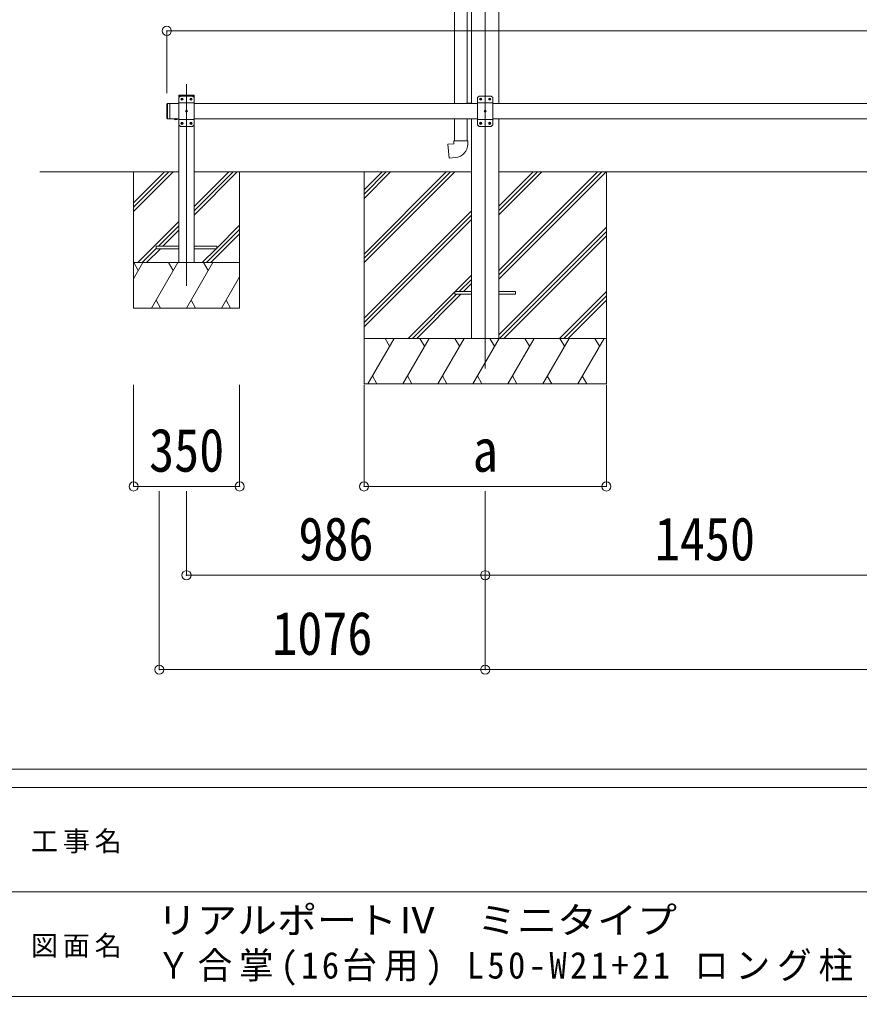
# Model space of a CAD drawing. Units: millimetres at full size, sheet at 1:30. Extents: x -8385 to 8479, y -5853 to 5787.
# Drawn here: x -360 to 2412, y -5853 to -2627 of the extents above; entities that cross this region are included whole.
import ezdxf
from ezdxf.enums import TextEntityAlignment as Align

# ---------------------------------------------------------------- set-up
doc = ezdxf.new("R2010")
doc.units = ezdxf.units.MM
doc.header["$LTSCALE"] = 30
doc.header["$PDMODE"] = 32
doc.header["$PDSIZE"] = 30
for name, color, linetype, lineweight in [('0-0_0', 7, 'Continuous', 9), ('0-1_本体', 4, 'Continuous', 9), ('0-2_部品', 7, 'Continuous', 9), ('0-4_TABLE1', 3, 'Continuous', 9), ('0-5_DIM1', 3, 'Continuous', 9), ('0-8_PARTS2', 2, 'Continuous', 9), ('0-A_寸法', 6, 'Continuous', 9), ('F-0_240', 7, 'Continuous', 9)]:
    doc.layers.add(name, color=color, linetype=linetype, lineweight=lineweight)
doc.styles.add('ＭＳ ゴシック', font='')
doc.styles.get('ＭＳ ゴシック').set_extended_font_data('MS Gothic')

msp = doc.modelspace()

# ---------------------------------------------------------------- linework, layer by layer
at = {"layer": '0-0_0'}
for p, q in [((165.71, -3129.71), (-292.97, -3129.71)), ((15.71, -3129.71), (15.71, -3579.72)), ((15.71, -3232.06), (118.06, -3129.71)), ((15.71, -3246.2), (132.2, -3129.71)), ((15.71, -3260.35), (146.34, -3129.71)), ((1131.51, -3129.71), (215.71, -3129.71)), ((215.71, -3272.48), (358.47, -3129.71)), ((215.71, -3258.34), (344.33, -3129.71)), ((215.71, -3244.2), (330.19, -3129.71)), ((365.71, -3579.72), (365.71, -3129.71)), ((776.71, -3129.71), (776.71, -3829.71)), ((776.71, -3401.21), (1048.21, -3129.71)), ((776.71, -3415.36), (1062.35, -3129.71)), ((776.71, -3429.5), (1076.49, -3129.71)), ((776.71, -3189.08), (836.08, -3129.71)), ((776.71, -3203.23), (850.22, -3129.71)), ((776.71, -3217.37), (864.36, -3129.71)), ((1221.91, -3129.71), (2601.71, -3129.71)), ((1221.91, -3483.78), (1575.97, -3129.71)), ((1221.91, -3455.49), (1547.69, -3129.71)), ((1221.91, -3469.63), (1561.83, -3129.71)), ((1221.91, -3271.64), (1363.84, -3129.71)), ((1221.91, -3257.5), (1349.7, -3129.71)), ((1221.91, -3243.36), (1335.55, -3129.71)), ((1576.71, -3129.71), (1576.71, -3829.71)), ((776.71, -3613.35), (1131.51, -3258.55)), ((776.71, -3627.49), (1131.51, -3272.69)), ((776.71, -3641.63), (1131.51, -3286.83)), ((30.18, -3429.72), (165.71, -3294.19)), ((98.33, -3375.72), (165.71, -3308.34)), ((112.47, -3375.72), (165.71, -3322.48)), ((256.46, -3429.72), (365.71, -3320.47)), ((290.71, -3381.33), (365.71, -3306.33)), ((1221.91, -3667.62), (1576.71, -3312.82)), ((270.6, -3429.72), (365.71, -3334.61)), ((1223.96, -3679.71), (1576.71, -3326.97)), ((1238.1, -3679.71), (1576.71, -3341.11)), ((44.33, -3429.72), (90.71, -3383.34)), ((58.47, -3429.72), (104.47, -3383.72)), ((242.32, -3429.72), (288.32, -3383.72)), ((15.71, -3482.83), (46.37, -3429.71)), ((15.71, -3429.72), (365.71, -3429.72)), ((31.37, -3455.7), (16.37, -3429.72)), ((75.24, -3579.71), (161.84, -3429.71)), ((146.84, -3455.7), (131.84, -3429.72)), ((190.71, -3579.71), (277.31, -3429.72)), ((262.31, -3455.7), (247.31, -3429.71)), ((306.18, -3579.71), (365.71, -3476.61)), ((922.47, -3679.71), (1131.51, -3470.68)), ((1091.11, -3525.21), (1131.51, -3484.82)), ((1105.26, -3525.21), (1131.51, -3498.96)), ((936.61, -3679.71), (1082.11, -3534.21)), ((950.76, -3679.71), (1096.26, -3534.21)), ((1421.95, -3679.71), (1576.71, -3524.96)), ((1436.09, -3679.71), (1576.71, -3539.1)), ((15.71, -3579.72), (365.71, -3579.72)), ((90.24, -3553.74), (105.24, -3579.71)), ((205.71, -3553.73), (220.71, -3579.71)), ((321.18, -3553.73), (336.18, -3579.71)), ((1450.23, -3679.71), (1576.71, -3553.24)), ((1576.71, -3679.71), (776.71, -3679.71)), ((789.41, -3829.71), (876.01, -3679.71)), ((861.01, -3705.7), (846.01, -3679.71)), ((904.88, -3829.71), (991.48, -3679.71)), ((976.48, -3705.7), (961.48, -3679.71)), ((1020.35, -3829.71), (1106.95, -3679.71)), ((1091.95, -3705.7), (1076.95, -3679.71)), ((1135.82, -3829.71), (1222.42, -3679.71)), ((1207.42, -3705.7), (1192.42, -3679.71)), ((1251.29, -3829.71), (1337.89, -3679.71)), ((1322.89, -3705.7), (1307.89, -3679.71)), ((1366.76, -3829.71), (1453.36, -3679.71)), ((1423.36, -3679.71), (1438.36, -3705.69)), ((1482.23, -3829.71), (1568.83, -3679.71)), ((1538.83, -3679.71), (1553.83, -3705.69)), ((804.41, -3803.73), (819.41, -3829.71)), ((919.88, -3803.73), (934.88, -3829.71)), ((1035.35, -3803.73), (1050.35, -3829.71)), ((1150.82, -3803.73), (1165.82, -3829.71)), ((1266.29, -3803.73), (1281.29, -3829.71)), ((1381.76, -3803.73), (1396.76, -3829.71)), ((1497.23, -3803.73), (1512.23, -3829.71)), ((776.71, -3829.71), (1576.71, -3829.71))]:
    msp.add_line(p, q, dxfattribs=at)
at = {"layer": '0-1_本体'}
for p, q in [((1131.71, -503.33), (1131.71, -2904.71)), ((1221.71, -503.33), (1221.71, -2904.71)), ((1131.71, -2954.71), (1131.71, -3679.71)), ((1221.71, -2954.71), (1221.71, -3679.71))]:
    msp.add_line(p, q, dxfattribs=at)
at = {"layer": '0-2_部品'}
for p, q in [((1075.51, -1921.96), (1075.51, -2904.71)), ((1117.51, -1924.52), (1117.48, -2902.56)), ((1115.51, -2902.62), (1131.51, -2902.15)), ((1115.51, -2904.62), (1115.51, -2902.62)), ((1131.51, -2902.15), (1131.51, -2904.71)), ((1115.51, -2904.62), (1117.51, -2904.62)), ((1117.51, -2904.71), (1117.51, -2904.62)), ((1075.51, -2954.71), (1075.51, -3027.12)), ((1117.51, -2954.71), (1117.51, -3027.12)), ((1073.51, -3027.12), (1119.51, -3027.12)), ((1073.51, -3037.12), (1073.51, -3027.12)), ((1119.51, -3027.12), (1119.51, -3038.03))]:
    msp.add_line(p, q, dxfattribs=at)
at = {"layer": '0-2_部品', "color": 4}
for p, q in [((165.71, -3375.71), (90.71, -3375.71)), ((215.71, -3383.71), (290.71, -3383.71)), ((1076.71, -3525.21), (1076.71, -3534.21)), ((1076.71, -3525.21), (1131.51, -3525.21)), ((1076.71, -3534.21), (1131.51, -3534.21)), ((1221.91, -3525.21), (1276.71, -3525.21)), ((1221.91, -3534.21), (1276.71, -3534.21)), ((1276.71, -3525.21), (1276.71, -3534.21))]:
    msp.add_line(p, q, dxfattribs=at)
at = {"layer": '0-2_部品'}
msp.add_lwpolyline([(1078.43, -3082.86), (1057.59, -3084.69), (1053.58, -3038.86), (1073.51, -3037.12)], dxfattribs=at)
at = {"layer": '0-2_部品', "color": 4}
for points in [[(90.71, -3375.71), (90.71, -3383.71), (165.71, -3383.71)], [(290.71, -3383.71), (290.71, -3375.71), (215.71, -3375.71)]]:
    msp.add_lwpolyline(points, dxfattribs=at)
at = {"layer": '0-2_部品'}
msp.add_arc((1074.51, -3038.03), 45, 275, 0, dxfattribs=at)
at = {"layer": '0-4_TABLE1'}
for p, q in [((165.41, -2879.71), (165.51, -2877.66)), ((165.41, -2879.71), (216.01, -2879.71)), ((170.71, -2879.71), (165.71, -2884.71)), ((165.71, -2974.71), (165.71, -2884.71)), ((165.71, -2902.41), (215.71, -2902.41)), ((166.51, -2876.71), (214.9, -2876.71)), ((170.71, -2879.71), (210.71, -2879.71)), ((174.45, -2890.13), (173.61, -2890.13)), ((176.97, -2889.29), (177.81, -2889.29)), ((204.45, -2890.13), (203.61, -2890.13)), ((206.97, -2889.29), (207.81, -2889.29)), ((210.71, -2879.71), (215.71, -2884.71)), ((215.71, -2884.71), (215.71, -2974.71)), ((216.01, -2879.71), (215.9, -2877.66)), ((1156.71, -2879.71), (1151.71, -2884.71)), ((1151.71, -2884.71), (1151.71, -2974.71)), ((1201.71, -2902.41), (1151.71, -2902.41)), ((1196.71, -2879.71), (1156.71, -2879.71)), ((1160.45, -2889.29), (1159.61, -2889.29)), ((1162.97, -2890.13), (1163.81, -2890.13)), ((1190.45, -2889.29), (1189.61, -2889.29)), ((1192.97, -2890.13), (1193.81, -2890.13)), ((1196.71, -2879.71), (1201.71, -2884.71)), ((1201.71, -2974.71), (1201.71, -2884.71)), ((125.71, -2906.71), (125.71, -2952.71)), ((127.71, -2904.71), (127.71, -2954.71)), ((135.71, -2904.71), (135.71, -2954.71)), ((189.45, -2930.13), (188.61, -2930.13)), ((191.97, -2929.29), (192.81, -2929.29)), ((1175.45, -2929.29), (1174.61, -2929.29)), ((1177.97, -2930.13), (1178.81, -2930.13)), ((125.71, -2952.71), (127.71, -2954.71)), ((127.71, -2954.71), (137.71, -2954.71)), ((161.61, -2954.71), (149.81, -2954.71)), ((149.81, -2954.71), (149.81, -2955.22)), ((161.61, -2954.71), (149.81, -2954.71)), ((149.81, -2954.71), (149.81, -2955.22)), ((161.61, -2955.22), (149.81, -2955.22)), ((161.61, -2955.22), (149.81, -2955.22)), ((158.21, -2954.71), (153.21, -2954.71)), ((158.21, -2954.71), (153.21, -2954.71)), ((161.61, -2954.71), (161.61, -2955.22)), ((161.61, -2954.71), (161.61, -2955.22)), ((165.71, -2957.01), (215.71, -2957.01)), ((1201.71, -2957.01), (1151.71, -2957.01)), ((170.71, -2979.71), (165.71, -2974.71)), ((210.71, -2979.71), (170.71, -2979.71)), ((174.45, -2970.13), (173.61, -2970.13)), ((176.97, -2969.29), (177.81, -2969.29)), ((204.45, -2970.13), (203.61, -2970.13)), ((206.97, -2969.29), (207.81, -2969.29)), ((210.71, -2979.71), (215.71, -2974.71)), ((1156.71, -2979.71), (1151.71, -2974.71)), ((1156.71, -2979.71), (1196.71, -2979.71)), ((1160.45, -2969.29), (1159.61, -2969.29)), ((1162.97, -2970.13), (1163.81, -2970.13)), ((1190.45, -2969.29), (1189.61, -2969.29)), ((1192.97, -2970.13), (1193.81, -2970.13)), ((1196.71, -2979.71), (1201.71, -2974.71))]:
    msp.add_line(p, q, dxfattribs=at)
for points in [[(173.61, -2890.13), (173.61, -2889.29), (174.45, -2889.29)], [(175.29, -2888.45), (175.29, -2887.61), (176.13, -2887.61), (176.13, -2888.45)], [(176.13, -2890.97), (176.13, -2891.81), (175.29, -2891.81), (175.29, -2890.97)], [(177.81, -2889.29), (177.81, -2890.13), (176.97, -2890.13)], [(203.61, -2890.13), (203.61, -2889.29), (204.45, -2889.29)], [(205.29, -2888.45), (205.29, -2887.61), (206.13, -2887.61), (206.13, -2888.45)], [(206.13, -2890.97), (206.13, -2891.81), (205.29, -2891.81), (205.29, -2890.97)], [(207.81, -2889.29), (207.81, -2890.13), (206.97, -2890.13)], [(1159.61, -2889.29), (1159.61, -2890.13), (1160.45, -2890.13)], [(1162.13, -2888.45), (1162.13, -2887.61), (1161.29, -2887.61), (1161.29, -2888.45)], [(1161.29, -2890.97), (1161.29, -2891.81), (1162.13, -2891.81), (1162.13, -2890.97)], [(1163.81, -2890.13), (1163.81, -2889.29), (1162.97, -2889.29)], [(1189.61, -2889.29), (1189.61, -2890.13), (1190.45, -2890.13)], [(1192.13, -2888.45), (1192.13, -2887.61), (1191.29, -2887.61), (1191.29, -2888.45)], [(1191.29, -2890.97), (1191.29, -2891.81), (1192.13, -2891.81), (1192.13, -2890.97)], [(1193.81, -2890.13), (1193.81, -2889.29), (1192.97, -2889.29)], [(125.71, -2906.71), (127.71, -2904.71), (137.71, -2904.71)], [(188.61, -2930.13), (188.61, -2929.29), (189.45, -2929.29)], [(190.29, -2928.45), (190.29, -2927.61), (191.13, -2927.61), (191.13, -2928.45)], [(191.13, -2930.97), (191.13, -2931.81), (190.29, -2931.81), (190.29, -2930.97)], [(192.81, -2929.29), (192.81, -2930.13), (191.97, -2930.13)], [(1174.61, -2929.29), (1174.61, -2930.13), (1175.45, -2930.13)], [(1177.13, -2928.45), (1177.13, -2927.61), (1176.29, -2927.61), (1176.29, -2928.45)], [(1176.29, -2930.97), (1176.29, -2931.81), (1177.13, -2931.81), (1177.13, -2930.97)], [(1178.81, -2930.13), (1178.81, -2929.29), (1177.97, -2929.29)], [(153.26, -2957.43), (154.56, -2954.76), (155.71, -2954.15)], [(153.26, -2957.43), (154.56, -2954.76), (155.71, -2954.15)], [(158.16, -2957.43), (156.86, -2954.76), (155.71, -2954.15)], [(158.16, -2957.43), (156.86, -2954.76), (155.71, -2954.15)], [(175.29, -2968.45), (175.29, -2967.61), (176.13, -2967.61), (176.13, -2968.45)], [(205.29, -2968.45), (205.29, -2967.61), (206.13, -2967.61), (206.13, -2968.45)], [(1162.13, -2968.45), (1162.13, -2967.61), (1161.29, -2967.61), (1161.29, -2968.45)], [(1192.13, -2968.45), (1192.13, -2967.61), (1191.29, -2967.61), (1191.29, -2968.45)], [(173.61, -2970.13), (173.61, -2969.29), (174.45, -2969.29)], [(176.13, -2970.97), (176.13, -2971.81), (175.29, -2971.81), (175.29, -2970.97)], [(177.81, -2969.29), (177.81, -2970.13), (176.97, -2970.13)], [(203.61, -2970.13), (203.61, -2969.29), (204.45, -2969.29)], [(206.13, -2970.97), (206.13, -2971.81), (205.29, -2971.81), (205.29, -2970.97)], [(207.81, -2969.29), (207.81, -2970.13), (206.97, -2970.13)], [(1159.61, -2969.29), (1159.61, -2970.13), (1160.45, -2970.13)], [(1161.29, -2970.97), (1161.29, -2971.81), (1162.13, -2971.81), (1162.13, -2970.97)], [(1163.81, -2970.13), (1163.81, -2969.29), (1162.97, -2969.29)], [(1189.61, -2969.29), (1189.61, -2970.13), (1190.45, -2970.13)], [(1191.29, -2970.97), (1191.29, -2971.81), (1192.13, -2971.81), (1192.13, -2970.97)], [(1193.81, -2970.13), (1193.81, -2969.29), (1192.97, -2969.29)]]:
    msp.add_lwpolyline(points, dxfattribs=at)
for centre in [(175.71, -2889.71), (205.71, -2889.71), (1161.71, -2889.71), (1191.71, -2889.71), (190.71, -2929.71), (1176.71, -2929.71), (175.71, -2969.71), (205.71, -2969.71), (1161.71, -2969.71), (1191.71, -2969.71)]:
    msp.add_circle(centre, 3.5, dxfattribs=at)
for centre, radius, start, end in [((166.51, -2877.71), 1, 90, 176.99989), ((174.45, -2888.45), 0.84, 270, 0), ((174.45, -2890.97), 0.84, 0, 90), ((176.97, -2888.45), 0.84, 180, 270), ((176.97, -2890.97), 0.84, 90, 180), ((204.45, -2888.45), 0.84, 270, 0), ((204.45, -2890.97), 0.84, 0, 90), ((206.97, -2888.45), 0.84, 180, 270), ((206.97, -2890.97), 0.84, 90, 180), ((214.9, -2877.71), 1, 3.00006, 90), ((1160.45, -2888.45), 0.84, 270, 0), ((1160.45, -2890.97), 0.84, 0, 90), ((1162.97, -2888.45), 0.84, 180, 270), ((1162.97, -2890.97), 0.84, 90, 180), ((1190.45, -2888.45), 0.84, 270, 0), ((1190.45, -2890.97), 0.84, 0, 90), ((1192.97, -2888.45), 0.84, 180, 270), ((1192.97, -2890.97), 0.84, 90, 180), ((189.45, -2928.45), 0.84, 270, 0), ((189.45, -2930.97), 0.84, 0, 90), ((191.97, -2928.45), 0.84, 180, 270), ((191.97, -2930.97), 0.84, 90, 180), ((1175.45, -2928.45), 0.84, 270, 0), ((1175.45, -2930.97), 0.84, 0, 90), ((1177.97, -2928.45), 0.84, 180, 270), ((1177.97, -2930.97), 0.84, 90, 180), ((155.71, -2949.8), 8.02, 222.61678, 317.38322), ((155.71, -2949.8), 8.02, 222.61678, 317.38322), ((174.45, -2968.45), 0.84, 270, 0), ((174.45, -2970.97), 0.84, 0, 90), ((176.97, -2968.45), 0.84, 180, 270), ((176.97, -2970.97), 0.84, 90, 180), ((204.45, -2968.45), 0.84, 270, 0), ((204.45, -2970.97), 0.84, 0, 90), ((206.97, -2968.45), 0.84, 180, 270), ((206.97, -2970.97), 0.84, 90, 180), ((1160.45, -2968.45), 0.84, 270, 0), ((1160.45, -2970.97), 0.84, 0, 90), ((1162.97, -2968.45), 0.84, 180, 270), ((1162.97, -2970.97), 0.84, 90, 180), ((1190.45, -2968.45), 0.84, 270, 0), ((1190.45, -2970.97), 0.84, 0, 90), ((1192.97, -2968.45), 0.84, 180, 270), ((1192.97, -2970.97), 0.84, 90, 180)]:
    msp.add_arc(centre, radius, start, end, dxfattribs=at)
at = {"layer": '0-5_DIM1'}
for p, q in [((165.71, -3429.71), (165.71, -2879.71)), ((165.71, -2879.71), (215.71, -2879.71)), ((215.71, -3429.71), (215.71, -2879.71)), ((135.71, -2904.71), (165.71, -2904.71)), ((215.71, -2904.71), (1151.71, -2904.71)), ((1201.71, -2904.71), (2601.71, -2904.71)), ((135.71, -2954.71), (165.71, -2954.71)), ((215.71, -2954.71), (1151.71, -2954.71)), ((1201.71, -2954.71), (2601.71, -2954.71))]:
    msp.add_line(p, q, dxfattribs=at)
at = {"layer": '0-8_PARTS2'}
for p, q in [((1176.71, -329.71), (1176.71, -3779.71)), ((190.71, -3506.27), (190.71, -2840.23))]:
    msp.add_line(p, q, dxfattribs=at)
at = {"layer": '0-A_寸法'}
for p, q in [((125.71, -2664.24), (125.71, -2870)), ((125.71, -2664.24), (5127.71, -2664.24)), ((16.02, -4168.74), (16.02, -3833.65)), ((366.06, -4168.74), (366.06, -3833.65)), ((776.71, -4168.74), (776.71, -3833.65)), ((1576.71, -4168.74), (1576.71, -3833.65)), ((16.02, -4168.74), (366.06, -4168.74)), ((100.71, -4773.58), (100.71, -4184.56)), ((190.71, -4461.71), (190.71, -4184.56)), ((776.71, -4168.74), (1576.71, -4168.74)), ((1176.71, -4461.71), (1176.71, -4184.56)), ((1176.71, -4773.58), (1176.71, -4184.56)), ((190.71, -4461.71), (1176.71, -4461.71)), ((1176.71, -4461.71), (2626.71, -4461.71)), ((100.71, -4773.58), (1176.71, -4773.58)), ((1176.71, -4773.58), (4076.71, -4773.58))]:
    msp.add_line(p, q, dxfattribs=at)
for p in [(125.71, -2664.24), (16.02, -4168.74), (366.06, -4168.74), (776.71, -4168.74), (1576.71, -4168.74), (190.71, -4461.71), (1176.71, -4461.71), (100.71, -4773.58), (1176.71, -4773.58)]:
    msp.add_point(p, dxfattribs=at)
at = {"layer": 'F-0_240', "color": 5}
for p, q in [((-8385.45, -5102.66), (8054.55, -5102.66)), ((-8385.45, -5162.66), (5387.79, -5162.66)), ((-3402.21, -5507.66), (2747.79, -5507.66)), ((-8385.45, -5852.66), (8054.55, -5852.66))]:
    msp.add_line(p, q, dxfattribs=at)

# ---------------------------------------------------------------- texts
at = {"layer": '0-A_寸法', "color": 7, "style": 'ＭＳ ゴシック', "width": 0.85}
for s, p in [('350', (67.29, -4162.74)), ('a', (1135.46, -4162.74)), ('986', (559.96, -4455.71)), ('1450', (1736.71, -4455.71)), ('1076', (473.71, -4767.58))]:
    msp.add_text(s, height=143, dxfattribs=at).set_placement(p, align=Align.BOTTOM_LEFT)
at = {"layer": 'F-0_240', "style": 'ＭＳ ゴシック', "width": 1.1}
msp.add_text('リアルポートⅣ\u3000ミニタイプ', height=87.98, dxfattribs=at).set_placement((93.72, -5671.05), align=Align.BOTTOM_LEFT)
at = {"layer": 'F-0_240', "attachment_point": 7, "style": 'ＭＳ ゴシック'}
for s, insert, char_height in [('\\T1.17;工事名', (-323.11, -5380.16), 65.98), ('\\T1.17;図面名', (-323.11, -5725.16), 65.98), ('\\T1.2;\\W0.95;Ｙ合掌(16台用)\\~L50-W21+21\\~ロング柱', (90.66, -5817.05), 87.98)]:
    msp.add_mtext(s, dxfattribs=dict(at, insert=insert, char_height=char_height))

doc.saveas('drawing.dxf')
